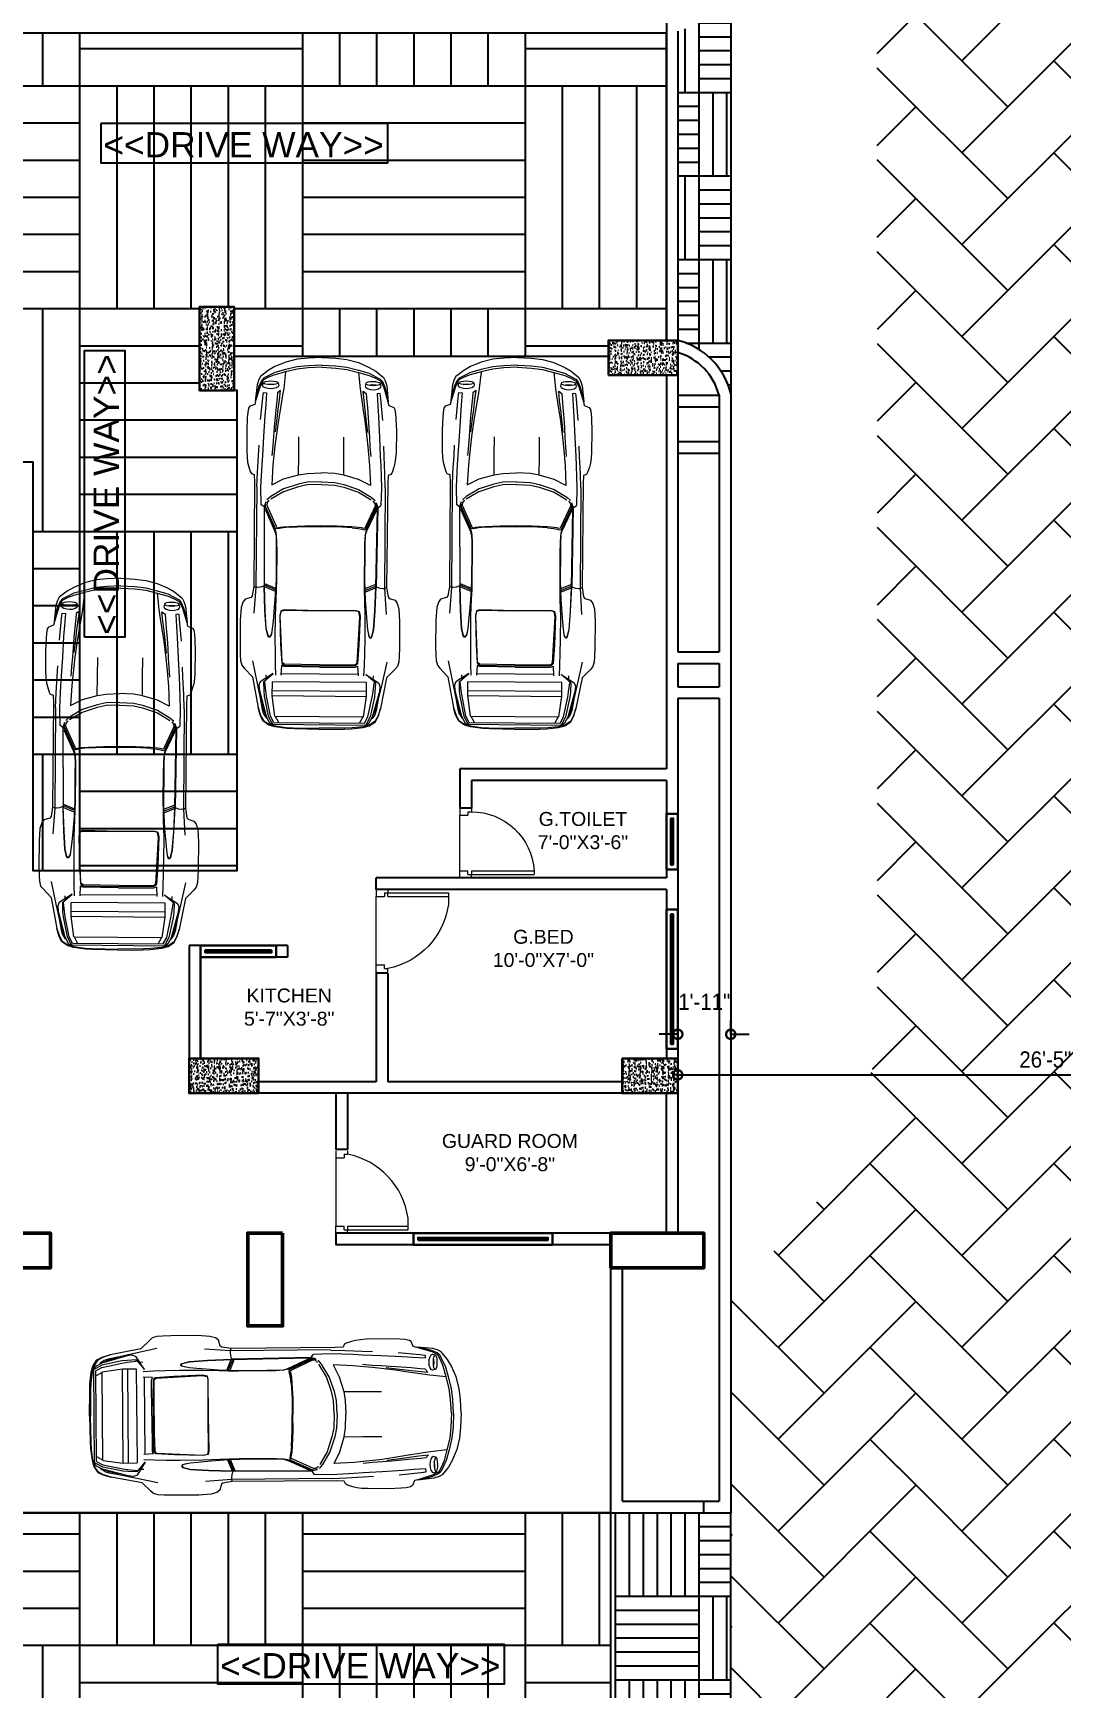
# Model space of a CAD drawing. Header units: inches. Extents: x -3571 to 5466, y -4496 to 5188.
# Drawn here: x 4496 to 4939, y 1436 to 2149 of the extents above; entities that cross this region are included whole.
import ezdxf

# ---------------------------------------------------------------- set-up
doc = ezdxf.new("R2010")
doc.units = ezdxf.units.IN
doc.header["$MEASUREMENT"] = 0
for name, color, linetype, lineweight in [('CLOUMN', 10, 'Continuous', 30), ('COLUMN', 1, 'Continuous', 50), ('DOOR', 13, 'Continuous', 20), ('high income', 202, 'Continuous', 5), ('wall', 250, 'Continuous', 30), ('WALL (I)', 7, 'Continuous', 30), ('WIN', 132, 'Continuous', 9)]:
    doc.layers.add(name, color=color, linetype=linetype, lineweight=lineweight)
doc.layers.add('HATCH LIGHT', color=7, linetype='Continuous', lineweight=25, true_color=0x939c9f)
doc.styles.add('a', font='times.ttf', dxfattribs={"height": 1})
doc.styles.add('arial narrow', font='ARIALN.TTF')
doc.styles.add('DIM', font='arial.ttf', dxfattribs={"width": 0.9, "height": 7})
doc.dimstyles.new('STANDARD$0', dxfattribs={"dimscale": 0, "dimtxt": 10, "dimasz": 8, "dimexe": 6, "dimexo": 8, "dimgap": 3, "dimtad": 1, "dimdec": 0, "dimzin": 3, "dimdsep": 46, "dimlunit": 4, "dimtxsty": 'DIM', "dimblk": 'DOTSMALL', "dimcen": 0, "dimclrd": 6, "dimclre": 6, "dimclrt": 256, "dimadec": 0, "dimazin": 0, "dimtfac": 1, "dimtdec": 0, "dimtofl": 0, "dimtmove": 2, "dimatfit": 0, "dimldrblk": 'DOTSMALL', "dimfxl": 1, "dimtolj": 1, "dimtzin": 0, "dimarcsym": 0})
pattern_1 = [(50, (-43240.7433, -66502.532), (3.44284888, -0.30121025), [0.36, -3.96]), (355, (-43240.7433, -66502.532), (-0.6660064, 3.61052224), [0.288, -3.168]), (100.4514445, (-43240.4564, -66502.557), (2.77684246, 3.30931196), [0.30595292, -3.36548214]), (46.1842, (-43240.7433, -66501.572), (5.12275839, -0.79449255), [0.54, -5.94]), (96.6356355, (-43240.3164, -66501.638), (4.48637734, 4.67576928), [0.45892964, -5.04822605]), (351.184164, (-43240.7433, -66501.572), (4.48637734, 4.67576928), [0.432, -4.752]), (21, (-43240.2633, -66501.812), (2.86515385, -1.932570675), [0.36, -3.96]), (326, (-43240.2633, -66501.812), (1.1679136, 3.48072022), [0.288, -3.168]), (71.4514447, (-43240.0245, -66501.973), (4.03306741, 1.54814953), [0.30595291, -3.36548214]), (37.5, (-43240.7433, -66502.5319), (0.058367306, 1.597890498), [0, -3.1296, 0, -3.216, 0, -3.18]), (7.5, (-43240.7433, -66502.5319), (1.26273378, 1.893176217), [0, -1.8336, 0, -3.0576, 0, -1.212]), (327.5, (-43241.8137, -66502.5319), (2.562347694, -0.108263384), [0, -1.2, 0, -3.744, 0, -4.968]), (317.5, (-43242.2937, -66502.5319), (2.79929361, 0.480503915), [0, -1.56, 0, -2.4864, 0, -3.528])]

# ---------------------------------------------------------------- blocks, each defined once
blk = doc.blocks.new('car-01')
at = {"layer": 'high income', "linetype": 'ByBlock'}
for p, q in [((-20.24, 148.32), (-22.7, 146.69)), ((-22.48, 146.53), (-20.24, 147.98)), ((-21.42, 144.8), (-20.08, 147.24)), ((-20.53, 144.69), (-19.19, 147.24)), ((-17.72, 149.01), (-20.24, 148.32)), ((-20.24, 147.98), (-17.72, 148.67)), ((-20.08, 147.24), (-19.08, 148.13)), ((-18.3, 147.24), (-19.64, 144.69)), ((-19.19, 147.24), (-18.64, 148.13)), ((-19.08, 148.13), (19.08, 148.13)), ((18.3, 147.24), (-18.3, 147.24)), ((-13, 149.59), (-17.72, 149.01)), ((-17.72, 148.67), (-13.34, 149.22)), ((-16.24, 147.24), (-17.58, 144.8)), ((-13.34, 149.22), (-10.43, 149.34)), ((-10.1, 149.71), (-13, 149.59)), ((-10.43, 149.34), (0, 149.47)), ((-0.02, 149.91), (-10.1, 149.71)), ((10.43, 149.34), (0, 149.47)), ((0.02, 149.91), (10.1, 149.71)), ((10.1, 149.71), (13, 149.59)), ((13.34, 149.22), (10.43, 149.34)), ((13, 149.59), (17.72, 149.01)), ((17.72, 148.67), (13.34, 149.22)), ((16.24, 147.24), (17.58, 144.8)), ((17.72, 149.01), (20.24, 148.32)), ((20.24, 147.98), (17.72, 148.67)), ((18.3, 147.24), (19.64, 144.69)), ((19.19, 147.24), (18.64, 148.13)), ((20.08, 147.24), (19.08, 148.13)), ((20.53, 144.69), (19.19, 147.24)), ((21.42, 144.8), (20.08, 147.24)), ((20.24, 148.32), (22.7, 146.69)), ((22.48, 146.53), (20.24, 147.98)), ((-27.04, 128.94), (-24.68, 141.34)), ((-24.68, 141.34), (-23.6, 144.44)), ((-23.85, 144.26), (-24.68, 141.34)), ((-24.19, 134.45), (-21.42, 144.8)), ((-22.7, 146.69), (-23.85, 144.26)), ((-23.79, 137.53), (-22.97, 142.12)), ((-23.6, 144.44), (-22.48, 146.53)), ((-23.26, 138.45), (-22.51, 142.12)), ((-22.97, 142.12), (-22.42, 143.8)), ((-22.51, 142.12), (-21.82, 143.8)), ((-22.42, 143.8), (-21.36, 145.35)), ((-22.19, 136.67), (-20.53, 144.69)), ((-21.82, 143.8), (-21.59, 144.15)), ((-21.36, 145.35), (-21, 145.56)), ((-19.64, 144.69), (-21.3, 136.67)), ((-17.84, 144.69), (-18.96, 136.45)), ((17.84, 144.69), (-17.84, 144.69)), ((17.84, 144.69), (18.96, 136.45)), ((19.64, 144.69), (21.3, 136.67)), ((22.19, 136.67), (20.53, 144.69)), ((21.36, 145.35), (21, 145.56)), ((22.42, 143.8), (21.36, 145.35)), ((24.19, 134.45), (21.42, 144.8)), ((21.82, 143.8), (21.59, 144.15)), ((22.51, 142.12), (21.82, 143.8)), ((22.97, 142.12), (22.42, 143.8)), ((23.6, 144.44), (22.48, 146.53)), ((23.26, 138.45), (22.51, 142.12)), ((22.7, 146.69), (23.85, 144.26)), ((23.79, 137.53), (22.97, 142.12)), ((24.68, 141.34), (23.6, 144.44)), ((23.85, 144.26), (24.68, 141.34)), ((27.04, 128.94), (24.68, 141.34)), ((-25.11, 131.63), (-23.79, 137.53)), ((-24.42, 132.33), (-24.19, 134.45)), ((-23.65, 138.13), (-23.26, 138.45)), ((-22.53, 130.89), (-22.42, 134.56)), ((-22.42, 134.56), (-22.19, 136.67)), ((-21.64, 134.56), (-22.08, 130.89)), ((-21.3, 136.67), (-21.64, 134.56)), ((18.96, 134.33), (-19.07, 134.33)), ((-18.96, 136.45), (-18.96, 130.89)), ((18.96, 136.45), (-18.96, 136.45)), ((18.96, 136.45), (18.96, 130.89)), ((21.3, 136.67), (21.64, 134.56)), ((21.64, 134.56), (22.08, 130.89)), ((22.42, 134.56), (22.19, 136.67)), ((22.53, 130.89), (22.42, 134.56)), ((23.65, 138.13), (23.26, 138.45)), ((25.11, 131.63), (23.79, 137.53)), ((24.42, 132.33), (24.19, 134.45)), ((-30.39, 125.45), (-27.04, 128.94)), ((-27.06, 122.54), (-25.11, 131.63)), ((-23.86, 130.89), (-24.42, 132.33)), ((-18.64, 127.56), (-23.86, 130.89)), ((-22.08, 130.89), (-22.53, 130.89)), ((-22.53, 130.89), (-18.65, 127.56)), ((-21.62, 128.15), (-21.56, 129.46)), ((-18.96, 130.89), (18.96, 130.89)), ((-17.96, 123.99), (-17.78, 128.15)), ((-15.35, 124.33), (-15.54, 128.14)), ((15.54, 127.56), (-15.44, 127.56)), ((15.35, 124.33), (15.54, 128.14)), ((17.96, 123.99), (17.78, 128.15)), ((18.64, 127.56), (23.86, 130.89)), ((22.53, 130.89), (18.65, 127.56)), ((21.62, 128.15), (21.56, 129.46)), ((22.08, 130.89), (22.53, 130.89)), ((23.86, 130.89), (24.42, 132.33)), ((27.06, 122.54), (25.11, 131.63)), ((30.39, 125.45), (27.04, 128.94)), ((-32.13, 116.88), (-32.02, 120.21)), ((-32.02, 120.21), (-31.89, 122.44)), ((-31.89, 122.44), (-31.35, 124.33)), ((-31.35, 124.33), (-30.39, 125.45)), ((-18.02, 119.1), (-17.96, 123.99)), ((-15.11, 122.9), (-16.04, 104.35)), ((-15.77, 115.69), (-15.3, 123.28)), ((-14.31, 124.71), (-15.35, 124.33)), ((-15.3, 123.28), (-14.92, 123.76)), ((-14.8, 123.38), (-15.11, 122.9)), ((-14.92, 123.76), (-14.31, 124.11)), ((-14.2, 123.73), (-14.8, 123.38)), ((0, 124.79), (-14.31, 124.71)), ((-14.31, 124.11), (-7.45, 124.24)), ((-7.35, 123.81), (-14.2, 123.73)), ((-7.45, 124.24), (0, 124.24)), ((0, 123.81), (-7.35, 123.81)), ((0, 124.79), (14.31, 124.71)), ((7.45, 124.24), (0, 124.24)), ((0, 123.81), (7.35, 123.81)), ((7.35, 123.81), (14.2, 123.73)), ((14.31, 124.11), (7.45, 124.24)), ((14.2, 123.73), (14.8, 123.38)), ((14.31, 124.71), (15.35, 124.33)), ((14.92, 123.76), (14.31, 124.11)), ((14.8, 123.38), (15.11, 122.9)), ((15.3, 123.28), (14.92, 123.76)), ((15.11, 122.9), (16.04, 104.35)), ((15.77, 115.69), (15.3, 123.28)), ((18.02, 119.1), (17.96, 123.99)), ((31.35, 124.33), (30.39, 125.45)), ((31.89, 122.44), (31.35, 124.33)), ((32.02, 120.21), (31.89, 122.44)), ((32.13, 116.88), (32.02, 120.21)), ((-32.13, 106.09), (-32.13, 116.88)), ((-18.1, 104.2), (-18.09, 113.43)), ((-18.09, 113.43), (-18.02, 119.1)), ((-16.15, 104.18), (-15.77, 115.69)), ((16.15, 104.18), (15.77, 115.69)), ((18.09, 113.43), (18.02, 119.1)), ((18.1, 104.2), (18.09, 113.43)), ((32.13, 106.09), (32.13, 116.88)), ((-21.73, 109.42), (-22.22, 102.09)), ((-21.61, 109.44), (-22.11, 102.09)), ((-21.01, 112.37), (-21.73, 109.42)), ((-20.9, 112.22), (-21.61, 109.44)), ((-20.67, 112.83), (-21.01, 112.37)), ((-20.56, 112.62), (-20.9, 112.22)), ((-20.21, 112.88), (-20.67, 112.83)), ((-20.19, 112.63), (-20.56, 112.62)), ((-19.9, 112.57), (-20.21, 112.88)), ((-19.9, 112.4), (-20.19, 112.63)), ((-19.56, 111.61), (-19.9, 112.57)), ((-19.56, 111.45), (-19.9, 112.4)), ((-19.24, 109.45), (-19.56, 111.61)), ((-19.24, 109.45), (-19.56, 111.45)), ((-18.93, 106.4), (-19.24, 109.45)), ((18.93, 106.4), (19.24, 109.45)), ((19.24, 109.45), (19.56, 111.61)), ((19.24, 109.45), (19.56, 111.45)), ((19.56, 111.61), (19.9, 112.57)), ((19.56, 111.45), (19.9, 112.4)), ((19.9, 112.57), (20.21, 112.88)), ((19.9, 112.4), (20.19, 112.63)), ((20.19, 112.63), (20.56, 112.62)), ((20.21, 112.88), (20.67, 112.83)), ((20.56, 112.62), (20.9, 112.22)), ((20.67, 112.83), (21.01, 112.37)), ((20.9, 112.22), (21.61, 109.44)), ((21.01, 112.37), (21.73, 109.42)), ((21.61, 109.44), (22.11, 102.09)), ((21.73, 109.42), (22.22, 102.09)), ((-31.81, 101.09), (-32.13, 106.09)), ((-31.13, 98.87), (-31.81, 101.09)), ((-25.94, 92.86), (-26.63, 103.31)), ((-22.22, 102.09), (-22.57, 92.41)), ((-22.11, 102.09), (-22.47, 92.41)), ((-18.45, 100.97), (-18.93, 106.4)), ((-18.21, 97.53), (-18.45, 100.97)), ((-17.88, 97.53), (-18.1, 104.2)), ((-15.74, 102.2), (-16.15, 104.18)), ((-16.04, 104.35), (-15.63, 102.35)), ((-14.46, 101.88), (-15.74, 102.2)), ((-15.63, 102.35), (-14.35, 102.02)), ((0.02, 102.06), (-14.46, 101.88)), ((-14.35, 102.02), (-0.02, 102.06)), ((-0.02, 102.06), (14.46, 101.88)), ((14.35, 102.02), (0.02, 102.06)), ((15.63, 102.35), (14.35, 102.02)), ((14.46, 101.88), (15.74, 102.2)), ((16.04, 104.35), (15.63, 102.35)), ((15.74, 102.2), (16.15, 104.18)), ((17.88, 97.53), (18.1, 104.2)), ((18.21, 97.53), (18.45, 100.97)), ((18.45, 100.97), (18.93, 106.4)), ((22.11, 102.09), (22.47, 92.41)), ((22.22, 102.09), (22.57, 92.41)), ((25.94, 92.86), (26.63, 103.31)), ((31.13, 98.87), (31.81, 101.09)), ((31.81, 101.09), (32.13, 106.09)), ((-30.24, 97.62), (-31.13, 98.87)), ((-27.86, 96.96), (-30.24, 97.62)), ((-27.38, 96.3), (-27.86, 96.96)), ((-26.78, 92.52), (-27.38, 96.3)), ((-18.02, 94.41), (-22.47, 92.61)), ((-17.99, 93.8), (-22.47, 91.95)), ((-17.99, 93.8), (-18.21, 97.53)), ((-17.86, 89.57), (-17.99, 93.8)), ((-17.76, 93.84), (-17.88, 97.53)), ((-17.69, 89.6), (-17.76, 93.84)), ((17.69, 89.6), (17.76, 93.84)), ((17.76, 93.84), (17.88, 97.53)), ((17.86, 89.57), (17.99, 93.8)), ((17.99, 93.8), (18.21, 97.53)), ((17.99, 93.8), (22.47, 91.95)), ((18.02, 94.41), (22.47, 92.61)), ((26.78, 92.52), (27.38, 96.3)), ((27.38, 96.3), (27.86, 96.96)), ((27.86, 96.96), (30.24, 97.62)), ((30.24, 97.62), (31.13, 98.87)), ((-26.84, 50.6), (-26.78, 92.52)), ((-25.94, 92.86), (-26.78, 92.52)), ((-25.28, 92.86), (-25.94, 92.86)), ((-25.91, 52.38), (-25.94, 92.86)), ((-24.03, 92.75), (-25.28, 92.86)), ((-22.9, 92.41), (-24.03, 92.75)), ((-22.57, 92.41), (-22.9, 92.41)), ((-22.9, 60.39), (-22.56, 92.41)), ((-22.45, 92.41), (-22.79, 60.88)), ((-22.56, 92.41), (-22.45, 92.41)), ((-22.47, 91.31), (-17.98, 93.12)), ((-17.89, 78.4), (-17.86, 89.57)), ((-17.68, 78.4), (-17.69, 89.6)), ((17.68, 78.4), (17.69, 89.6)), ((17.89, 78.4), (17.86, 89.57)), ((22.47, 91.31), (17.98, 93.12)), ((22.56, 92.41), (22.45, 92.41)), ((22.45, 92.41), (22.79, 60.88)), ((22.9, 60.39), (22.56, 92.41)), ((22.57, 92.41), (22.9, 92.41)), ((22.9, 92.41), (24.03, 92.75)), ((24.03, 92.75), (25.28, 92.86)), ((25.28, 92.86), (25.94, 92.86)), ((25.91, 52.38), (25.94, 92.86)), ((25.94, 92.86), (26.78, 92.52)), ((26.84, 50.6), (26.78, 92.52)), ((-17.98, 71.7), (-17.89, 74.57)), ((-17.89, 74.57), (-17.89, 78.4)), ((-17.88, 71.66), (-17.74, 74.57)), ((-17.74, 74.57), (-17.68, 78.4)), ((17.74, 74.57), (17.68, 78.4)), ((17.88, 71.66), (17.74, 74.57)), ((17.89, 74.57), (17.89, 78.4)), ((17.98, 71.7), (17.89, 74.57)), ((-22.4, 60.65), (-18.59, 68.93)), ((-18.59, 69.7), (-22.39, 61.42)), ((-18.47, 68.55), (-22.3, 60.17)), ((-21.82, 59.76), (-18.02, 68.09)), ((-18.18, 70.87), (-18.59, 69.7)), ((-18.59, 68.93), (-18.39, 69.49)), ((-18.22, 69.04), (-18.47, 68.55)), ((-18.39, 69.49), (-18.18, 70.1)), ((-17.56, 69.26), (-18.22, 69.04)), ((-17.96, 71.7), (-18.18, 70.87)), ((-18.18, 70.1), (-17.88, 71.66)), ((-18.02, 68.09), (-17.72, 68.6)), ((-17.72, 68.6), (-17.32, 68.79)), ((-16.53, 69.06), (-17.56, 69.26)), ((-17.32, 68.79), (-16.4, 68.53)), ((-15.14, 68.78), (-16.53, 69.06)), ((-16.4, 68.53), (-15.14, 68.33)), ((-12.66, 68.49), (-15.14, 68.78)), ((-15.14, 68.33), (-12.58, 68.15)), ((-12.66, 68.49), (-6.44, 68.16)), ((-12.58, 68.15), (-6.44, 67.89)), ((-6.44, 68.16), (0, 68.2)), ((-6.44, 67.89), (0, 67.86)), ((6.44, 68.16), (0, 68.2)), ((6.44, 67.89), (0, 67.86)), ((12.66, 68.49), (6.44, 68.16)), ((12.58, 68.15), (6.44, 67.89)), ((15.14, 68.33), (12.58, 68.15)), ((12.66, 68.49), (15.14, 68.78)), ((15.14, 68.78), (16.53, 69.06)), ((16.4, 68.53), (15.14, 68.33)), ((17.32, 68.79), (16.4, 68.53)), ((16.53, 69.06), (17.56, 69.26)), ((17.72, 68.6), (17.32, 68.79)), ((17.56, 69.26), (18.22, 69.04)), ((18.02, 68.09), (17.72, 68.6)), ((18.18, 70.1), (17.88, 71.66)), ((17.96, 71.7), (18.18, 70.87)), ((21.82, 59.76), (18.02, 68.09)), ((18.18, 70.87), (18.59, 69.7)), ((18.39, 69.49), (18.18, 70.1)), ((18.22, 69.04), (18.47, 68.55)), ((18.59, 68.93), (18.39, 69.49)), ((18.47, 68.55), (22.3, 60.17)), ((18.59, 69.7), (22.39, 61.42)), ((22.4, 60.65), (18.59, 68.93)), ((-22.91, 60.39), (-24.2, 59.5)), ((-22.99, 60.39), (-22.99, 60.39)), ((-22.25, 58.33), (-22.91, 60.39)), ((-22.68, 59.77), (-22.4, 60.65)), ((-22.3, 60.17), (-22.33, 59.21)), ((22.25, 58.33), (22.91, 60.39)), ((22.3, 60.17), (22.33, 59.21)), ((22.68, 59.77), (22.4, 60.65)), ((22.91, 60.39), (24.2, 59.5)), ((22.99, 60.39), (22.99, 60.39)), ((-24.36, 52.49), (-24.2, 59.5)), ((-22.33, 59.21), (-22.25, 58.33)), ((-21.74, 58.62), (-21.82, 59.76)), ((-20.24, 56.16), (-21.79, 57.5)), ((-20.96, 57.72), (-21.74, 58.62)), ((-15.14, 54.2), (-20.24, 57.24)), ((-15.14, 53.08), (-20.24, 56.16)), ((-15.14, 54.2), (-15.14, 54.2)), ((-9.13, 52.2), (-15.14, 54.2)), ((9.13, 52.2), (15.14, 54.2)), ((15.14, 54.2), (20.24, 57.24)), ((15.14, 53.08), (20.24, 56.16)), ((15.14, 54.2), (15.14, 54.2)), ((20.24, 56.16), (21.79, 57.5)), ((20.96, 57.72), (21.74, 58.62)), ((21.74, 58.62), (21.82, 59.76)), ((22.33, 59.21), (22.25, 58.33)), ((24.36, 52.49), (24.2, 59.5)), ((-28.58, 46.16), (-28.1, 46.94)), ((-28.1, 46.94), (-26.95, 47.37)), ((-26.95, 47.37), (-26.84, 50.6)), ((-25.89, 52.38), (-25.69, 46.61)), ((-23.97, 43.38), (-24.36, 52.49)), ((-19.47, 43.38), (-19.9, 51.42)), ((-19.9, 51.42), (-15.12, 49.08)), ((-9.13, 51.08), (-15.14, 53.08)), ((-15.12, 49.08), (-9.13, 47.3)), ((-5.56, 51.42), (-9.13, 52.2)), ((-5.56, 50.31), (-9.13, 51.08)), ((-9.13, 47.3), (-9.08, 39.71)), ((-9.13, 47.3), (-5.56, 46.73)), ((0, 51.2), (-5.56, 51.42)), ((0, 50.08), (-5.56, 50.31)), ((-5.56, 46.73), (0, 46.51)), ((0, 51.2), (5.56, 51.42)), ((0, 50.08), (5.56, 50.31)), ((5.56, 46.73), (0, 46.51)), ((5.56, 51.42), (9.13, 52.2)), ((5.56, 50.31), (9.13, 51.08)), ((9.13, 47.3), (5.56, 46.73)), ((9.13, 47.3), (9.08, 39.71)), ((9.13, 51.08), (15.14, 53.08)), ((15.12, 49.08), (9.13, 47.3)), ((19.9, 51.42), (15.12, 49.08)), ((19.47, 43.38), (19.9, 51.42)), ((23.97, 43.38), (24.36, 52.49)), ((25.89, 52.38), (25.69, 46.61)), ((26.95, 47.37), (26.84, 50.6)), ((28.1, 46.94), (26.95, 47.37)), ((28.58, 46.16), (28.1, 46.94)), ((-30.1, 38.03), (-29.96, 40.37)), ((-29.96, 40.37), (-29.72, 42.38)), ((-29.72, 42.38), (-29.27, 43.96)), ((-29.27, 43.96), (-28.58, 46.16)), ((-25.69, 46.61), (-25.32, 39.74)), ((-23.77, 39.74), (-23.97, 43.38)), ((-18.76, 35.8), (-19.47, 43.38)), ((18.76, 35.8), (19.47, 43.38)), ((23.77, 39.74), (23.97, 43.38)), ((25.69, 46.61), (25.32, 39.74)), ((29.27, 43.96), (28.58, 46.16)), ((29.72, 42.38), (29.27, 43.96)), ((29.96, 40.37), (29.72, 42.38)), ((30.1, 38.03), (29.96, 40.37)), ((-30.18, 29.47), (-30.1, 38.03)), ((-25.32, 39.74), (-25.14, 35.59)), ((-23.36, 32.04), (-23.77, 39.74)), ((-19.58, 35.8), (-19.9, 39.71)), ((-19.32, 32.04), (-19.58, 35.8)), ((-18.33, 32.04), (-18.76, 35.8)), ((-9.08, 39.71), (-9.08, 32.04)), ((9.08, 39.71), (9.08, 32.04)), ((18.33, 32.04), (18.76, 35.8)), ((19.32, 32.04), (19.58, 35.8)), ((19.58, 35.8), (19.9, 39.71)), ((23.36, 32.04), (23.77, 39.74)), ((25.32, 39.74), (25.14, 35.59)), ((30.18, 29.47), (30.1, 38.03)), ((-29.98, 24.46), (-30.18, 29.47)), ((-22.91, 23.69), (-23.36, 32.04)), ((-19.08, 28.24), (-19.32, 32.04)), ((-18.79, 24.11), (-19.08, 28.24)), ((-18.62, 30.13), (-17.99, 24.71)), ((-17.44, 25.39), (-18.33, 32.04)), ((17.44, 25.39), (18.33, 32.04)), ((18.62, 30.13), (17.99, 24.71)), ((18.79, 24.11), (19.08, 28.24)), ((19.08, 28.24), (19.32, 32.04)), ((22.91, 23.69), (23.36, 32.04)), ((29.98, 24.46), (30.18, 29.47)), ((-29.83, 22.47), (-29.98, 24.46)), ((-29.54, 20.68), (-29.83, 22.47)), ((-29.01, 19.91), (-29.54, 20.68)), ((-24.62, 25.22), (-23.8, 16.46)), ((-22.57, 19.27), (-22.91, 23.69)), ((-18.41, 19.98), (-18.79, 24.11)), ((-17.99, 24.71), (-17.55, 21.02)), ((-17.55, 21.02), (-17.07, 17.21)), ((-16.9, 22.16), (-17.44, 25.39)), ((-15.84, 15.3), (-16.9, 22.16)), ((15.84, 15.3), (16.9, 22.16)), ((16.9, 22.16), (17.44, 25.39)), ((17.55, 21.02), (17.07, 17.21)), ((17.99, 24.71), (17.55, 21.02)), ((18.41, 19.98), (18.79, 24.11)), ((22.57, 19.27), (22.91, 23.69)), ((24.62, 25.22), (23.8, 16.46)), ((29.01, 19.91), (29.54, 20.68)), ((29.54, 20.68), (29.83, 22.47)), ((29.83, 22.47), (29.98, 24.46)), ((-27, 19.1), (-29.01, 19.91)), ((-26.69, 17.69), (-27, 19.1)), ((-26.14, 11.23), (-26.8, 17.69)), ((-24.8, 11.51), (-26.69, 17.69)), ((-25.36, 11.74), (-26.59, 16.16)), ((-23.8, 16.46), (-23.57, 14.29)), ((-23.57, 14.29), (-22.25, 14.43)), ((-22.25, 14.43), (-22.57, 19.27)), ((-18.06, 16.38), (-18.41, 19.98)), ((-17.89, 14.4), (-18.06, 16.38)), ((-16.66, 13.4), (-17.89, 14.4)), ((-17.07, 17.21), (-16.66, 13.4)), ((-15.4, 12.55), (-15.84, 15.3)), ((15.4, 12.55), (15.84, 15.3)), ((17.07, 17.21), (16.66, 13.4)), ((16.66, 13.4), (17.89, 14.4)), ((17.89, 14.4), (18.06, 16.38)), ((18.06, 16.38), (18.41, 19.98)), ((22.25, 14.43), (22.57, 19.27)), ((23.57, 14.29), (22.25, 14.43)), ((23.8, 16.46), (23.57, 14.29)), ((24.8, 11.51), (26.69, 17.69)), ((25.36, 11.74), (26.59, 16.16)), ((26.14, 11.23), (26.8, 17.69)), ((26.69, 17.69), (27, 19.1)), ((27, 19.1), (29.01, 19.91)), ((-25.46, 9.13), (-26.14, 11.23)), ((-24.8, 7.9), (-25.46, 9.13)), ((-24.38, 9.53), (-25.36, 11.74)), ((-23.57, 9.24), (-24.8, 11.51)), ((-21.68, 5.35), (-24.8, 7.9)), ((-23.52, 8.48), (-24.38, 9.53)), ((-23.63, 11.95), (-23.89, 11.4)), ((-23.89, 11.4), (-23.57, 10.34)), ((-22.87, 12.39), (-23.63, 11.95)), ((-23.34, 10.63), (-23.57, 10.34)), ((-23.57, 10.34), (-23.34, 10.06)), ((-21.27, 8.01), (-23.57, 9.24)), ((-18.97, 6.21), (-23.52, 8.48)), ((-22.7, 10.86), (-23.34, 10.63)), ((-23.34, 10.06), (-22.7, 9.83)), ((-21.73, 12.71), (-22.87, 12.39)), ((-21.84, 11), (-22.7, 10.86)), ((-22.7, 9.83), (-21.71, 9.67)), ((-20.58, 11.08), (-21.84, 11)), ((-21.84, 11), (-20.58, 10.83)), ((-20.62, 12.8), (-21.73, 12.71)), ((-21.71, 9.67), (-20.58, 9.62)), ((-19.04, 7.11), (-21.27, 8.01)), ((-19.52, 12.71), (-20.62, 12.8)), ((-19.41, 11.02), (-20.58, 11.08)), ((-20.58, 10.83), (-19.41, 11.02)), ((-20.58, 9.62), (-19.42, 9.67)), ((-18.39, 12.39), (-19.52, 12.71)), ((-18.52, 10.86), (-19.42, 11.02)), ((-19.42, 9.67), (-18.45, 9.83)), ((-14.69, 5.9), (-19.04, 7.11)), ((-17.86, 10.63), (-18.52, 10.86)), ((-18.45, 9.83), (-17.82, 10.06)), ((-17.69, 11.95), (-18.39, 12.39)), ((-17.64, 10.34), (-17.86, 10.63)), ((-17.82, 10.06), (-17.64, 10.34)), ((-17.39, 11.4), (-17.69, 11.95)), ((-17.64, 10.34), (-17.39, 11.4)), ((-14.69, 5.9), (-15.4, 12.55)), ((14.69, 5.9), (15.4, 12.55)), ((14.69, 5.9), (19.04, 7.11)), ((17.39, 11.4), (17.69, 11.95)), ((17.64, 10.34), (17.39, 11.4)), ((17.64, 10.34), (17.86, 10.63)), ((17.82, 10.06), (17.64, 10.34)), ((17.69, 11.95), (18.39, 12.39)), ((18.45, 9.83), (17.82, 10.06)), ((17.86, 10.63), (18.52, 10.86)), ((18.39, 12.39), (19.52, 12.71)), ((19.42, 9.67), (18.45, 9.83)), ((18.52, 10.86), (19.42, 11.02)), ((18.97, 6.21), (23.52, 8.48)), ((19.04, 7.11), (21.27, 8.01)), ((19.41, 11.02), (20.58, 11.08)), ((20.58, 10.83), (19.41, 11.02)), ((20.58, 9.62), (19.42, 9.67)), ((19.52, 12.71), (20.62, 12.8)), ((20.58, 11.08), (21.84, 11)), ((21.84, 11), (20.58, 10.83)), ((21.71, 9.67), (20.58, 9.62)), ((20.62, 12.8), (21.73, 12.71)), ((21.27, 8.01), (23.57, 9.24)), ((21.68, 5.35), (24.8, 7.9)), ((22.7, 9.83), (21.71, 9.67)), ((21.73, 12.71), (22.87, 12.39)), ((21.84, 11), (22.7, 10.86)), ((22.7, 10.86), (23.34, 10.63)), ((23.34, 10.06), (22.7, 9.83)), ((22.87, 12.39), (23.63, 11.95)), ((23.34, 10.63), (23.57, 10.34)), ((23.57, 10.34), (23.34, 10.06)), ((23.52, 8.48), (24.38, 9.53)), ((23.57, 9.24), (24.8, 11.51)), ((23.89, 11.4), (23.57, 10.34)), ((23.63, 11.95), (23.89, 11.4)), ((24.38, 9.53), (25.36, 11.74)), ((24.8, 7.9), (25.46, 9.13)), ((25.46, 9.13), (26.14, 11.23)), ((-19.02, 3.84), (-21.68, 5.35)), ((-14.67, 1.95), (-19.02, 3.84)), ((-14.69, 5.01), (-18.97, 6.21)), ((-10.02, 4.73), (-14.69, 5.9)), ((-10.02, 3.84), (-14.69, 5.01)), ((-10.02, 0.78), (-14.67, 1.95)), ((-5.58, 4.23), (-10.02, 4.73)), ((-5.58, 3.33), (-10.02, 3.84)), ((-5.56, 0.28), (-10.02, 0.78)), ((0, 3.95), (-5.58, 4.23)), ((0, 3.06), (-5.58, 3.33)), ((0, 0), (-5.56, 0.28)), ((0, 3.95), (5.58, 4.23)), ((0, 3.06), (5.58, 3.33)), ((0, 0), (5.56, 0.28)), ((5.56, 0.28), (10.02, 0.78)), ((5.58, 4.23), (10.02, 4.73)), ((5.58, 3.33), (10.02, 3.84)), ((10.02, 4.73), (14.69, 5.9)), ((10.02, 3.84), (14.69, 5.01)), ((10.02, 0.78), (14.67, 1.95)), ((14.67, 1.95), (19.02, 3.84)), ((14.69, 5.01), (18.97, 6.21)), ((19.02, 3.84), (21.68, 5.35))]:
    blk.add_line(p, q, dxfattribs=at)
blk = doc.blocks.new('D2')
at = {"layer": 'DOOR', "linetype": 'ByBlock'}
for p, q in [((-5, 0), (-5, -1.5)), ((0, 0), (0, -3)), ((-3.5, -1.5), (-3.5, -3)), ((-31.96, -27), (-31.96, -28.5)), ((-5, -27), (-31.96, -27)), ((-5, -28.5), (-31.96, -28.5)), ((-5, -27), (-5, -28.5)), ((-5, -30), (-5, -28.5)), ((-3.5, -28.5), (-3.5, -27)), ((0, -30), (0, -27))]:
    blk.add_line(p, q, dxfattribs=at)
for points in [[(-3.5, -1.5), (-5, -1.5)], [(0, -3), (-3.5, -3)], [(-3.5, -28.5), (-5, -28.5)], [(0, -27), (-3.5, -27)]]:
    blk.add_lwpolyline(points, dxfattribs=at)
blk.add_arc((-5, -28.5), 27, 90, 176.81526, dxfattribs=at)
blk = doc.blocks.new('DOOOO')
at = {"layer": 'DOOR'}
blk.add_line((103921.78, 4820.01), (103945.78, 4820.01), dxfattribs=at)
at = {"layer": 'DOOR', "rotation": 270}
blk.add_blockref('D2', (103948.78, 4820.01), dxfattribs=at)
blk = doc.blocks.new('d 36')
at = {"layer": 'DOOR'}
for p, q in [((114513.84, 20341.86), (114508.84, 20341.86)), ((114512.34, 20315.79), (114512.34, 20341.86)), ((114513.84, 20315.79), (114513.84, 20341.86)), ((114479.84, 20315.79), (114481.34, 20315.79)), ((114512.34, 20315.79), (114513.84, 20315.79)), ((114515.34, 20315.79), (114513.84, 20315.79)), ((114479.84, 20310.79), (114482.84, 20310.79)), ((114481.34, 20314.29), (114482.84, 20314.29)), ((114482.84, 20310.79), (114512.34, 20310.79)), ((114513.84, 20314.29), (114512.34, 20314.29)), ((114515.34, 20310.79), (114512.34, 20310.79))]:
    blk.add_line(p, q, dxfattribs=at)
for points in [[(114481.34, 20314.29), (114481.34, 20315.79)], [(114513.84, 20314.29), (114513.84, 20315.79)], [(114482.84, 20310.79), (114482.84, 20314.29)], [(114512.34, 20310.79), (114512.34, 20314.29)]]:
    blk.add_lwpolyline(points, dxfattribs=at)
blk.add_arc((114513.35, 20309.56), 32.61, 97.94778, 168.98864, dxfattribs=at)
blk = doc.blocks.new('_DOTSMALL')
at = {"color": 0, "linetype": 'ByBlock', "const_width": 0.5}
blk.add_lwpolyline([(-0.0625, 0, 1), (0.0625, 0, 1)], format="xyb", close=True, dxfattribs=at)
blk = doc.blocks.new('*D256')
at = {"color": 6, "lineweight": -2}
for p, q in [((4773.62, 1707.83), (4773.62, 1706.28)), ((5090.55, 1708.28), (5090.55, 1706.28)), ((4773.62, 1700.28), (5090.55, 1700.28))]:
    blk.add_line(p, q, dxfattribs=at)
at = {"layer": 'Defpoints', "color": 0}
for p in [(4773.62, 1699.83), (5090.55, 1700.28), (5090.55, 1700.28)]:
    blk.add_point(p, dxfattribs=at)
at = {"color": 6, "lineweight": -2, "xscale": 8, "yscale": 8, "zscale": 8, "rotation": 180}
blk.add_blockref('_DOTSMALL', (4773.62, 1700.28), dxfattribs=at)
at = {"color": 6, "lineweight": -2, "xscale": 8, "yscale": 8, "zscale": 8}
blk.add_blockref('_DOTSMALL', (5090.55, 1700.28), dxfattribs=at)
at = {"insert": (4932.09, 1706.85), "char_height": 7, "attachment_point": 5, "style": 'DIM'}
blk.add_mtext('\\A1;26\'-5"', dxfattribs=at)
blk = doc.blocks.new('*D257')
at = {"color": 6, "lineweight": -2}
for p, q in [((4773.65, 1717.42), (4773.65, 1723.76)), ((4796.47, 1717.42), (4796.47, 1723.76)), ((4773.65, 1717.76), (4765.65, 1717.76)), ((4796.47, 1717.76), (4804.47, 1717.76))]:
    blk.add_line(p, q, dxfattribs=at)
at = {"layer": 'Defpoints', "color": 0}
for p in [(4796.47, 1717.76), (4773.65, 1709.42), (4796.47, 1709.42)]:
    blk.add_point(p, dxfattribs=at)
at = {"color": 6, "lineweight": -2, "xscale": 8, "yscale": 8, "zscale": 8}
blk.add_blockref('_DOTSMALL', (4773.65, 1717.76), dxfattribs=at)
at = {"color": 6, "lineweight": -2, "xscale": 8, "yscale": 8, "zscale": 8, "rotation": 180}
blk.add_blockref('_DOTSMALL', (4796.47, 1717.76), dxfattribs=at)
at = {"insert": (4785.06, 1731.77), "char_height": 7, "attachment_point": 5, "style": 'DIM'}
blk.add_mtext('\\A1;1\'-11"', dxfattribs=at)

msp = doc.modelspace()

# ---------------------------------------------------------------- hatches: boundary and pattern name
at = {"lineweight": 25, "ltscale": 2}
h = msp.add_hatch(dxfattribs=at)
h.set_pattern_fill('AR-HBONE', color=0, scale=7, style=0)
h.set_pattern_definition([(45, (-169097.448, -8831.42), (3e-15, 39.5979797), [84, -28]), (135, (-169077.65, -8811.622), (3e-15, 39.5979797), [84, -28])])
h.paths.add_polyline_path([(5033.23447, 2780.58429), (4823.97897, 2547.03292), (4836.85863, 2532.5384), (4849.56379, 2508.59965), (4859.55239, 2466.52796), (4859.71095, 1867.54777), (4859.71095, 1708.35744), (4838.3994, 1651.66656), (4821.64987, 1629.49349), (4803.26697, 1614.62405), (4961.59056, 1412.41891), (5099.67286, 1440.15915)])
h = msp.add_hatch()
h.set_pattern_fill('AR-PARQ1', color=1, scale=3, style=0)
h.set_pattern_definition([(90, (4746.832, 1331.588), (-36, 36), [36, -36]), (90, (4752.832, 1331.588), (-36, 36), [36, -36]), (90, (4758.832, 1331.588), (-36, 36), [36, -36]), (90, (4764.832, 1331.588), (-36, 36), [36, -36]), (90, (4770.832, 1331.588), (-36, 36), [36, -36]), (90, (4776.832, 1331.588), (-36, 36), [36, -36]), (90, (4782.832, 1331.588), (-36, 36), [36, -36]), (0, (4746.832, 1367.588), (36, -36), [36, -36]), (0, (4746.832, 1373.588), (36, -36), [36, -36]), (0, (4746.832, 1379.588), (36, -36), [36, -36]), (0, (4746.832, 1385.588), (36, -36), [36, -36]), (0, (4746.832, 1391.588), (36, -36), [36, -36]), (0, (4746.832, 1397.588), (36, -36), [36, -36]), (0, (4746.832, 1403.588), (36, -36), [36, -36])])
h.paths.add_polyline_path([(4796.47457, 2172.95521, -0.277263979), (4773.71878, 2150.02297), (4773.71878, 2016.73811, -0.277263979), (4796.47457, 1993.80588)])
h.paths.add_polyline_path([(4796.47457, 1511.53656), (4746.8324, 1511.53656), (4746.8324, 1331.58778), (4784.8324, 1331.58778), (4796.42988, 1331.58778)])
h = msp.add_hatch()
h.set_pattern_fill('AR-PARQ1', color=21, scale=8, style=0)
h.set_pattern_definition([(90, (3747.89, 494.39), (-96, 96), [96, -96]), (90, (3763.89, 494.39), (-96, 96), [96, -96]), (90, (3779.89, 494.39), (-96, 96), [96, -96]), (90, (3795.89, 494.39), (-96, 96), [96, -96]), (90, (3811.89, 494.39), (-96, 96), [96, -96]), (90, (3827.89, 494.39), (-96, 96), [96, -96]), (90, (3843.89, 494.39), (-96, 96), [96, -96]), (0, (3747.89, 590.39), (96, -96), [96, -96]), (0, (3747.89, 606.39), (96, -96), [96, -96]), (0, (3747.89, 622.39), (96, -96), [96, -96]), (0, (3747.89, 638.39), (96, -96), [96, -96]), (0, (3747.89, 654.39), (96, -96), [96, -96]), (0, (3747.89, 670.39), (96, -96), [96, -96]), (0, (3747.89, 686.39), (96, -96), [96, -96])])
h.paths.add_polyline_path([(4021.36352, 1964.96984), (4070.48421, 1964.96984), (4070.48421, 2066.96984), (4444.4341, 2066.96984), (4444.4341, 1976.9936), (4444.4341, 1964.43463), (4495.68859, 1964.43463), (4495.68859, 1788.31198), (4583.79613, 1788.31198), (4583.79613, 1995.22264), (4567.48345, 1995.22264), (4567.48345, 2031.22264), (4582.48345, 2031.22264), (4582.48345, 2010.02774), (4743.71878, 2010.02774), (4743.71878, 2016.73811), (4768.71878, 2016.73811), (4768.71878, 2149.17803), (3747.88965, 2149.17803), (3747.88965, 2016.72264), (3772.79459, 2016.72264), (3772.79459, 2001.72264), (3747.88965, 2001.71196), (3747.88965, 1707.3313), (3842.96394, 1707.33078), (3868.05239, 1692.17138), (3885.6266, 1675.96365), (3900.92081, 1655.34538), (3909.58784, 1638.21853), (3916.80922, 1615.26872), (3916.80922, 1152.78456), (3904.98839, 1114.46966), (3890.46382, 1093.16895), (3859.02412, 1068.12381), (3820.24712, 1055.91747), (3808.84704, 1055.13696), (3808.84704, 933.09185), (3820.552, 924.31534), (3826.57371, 917.74035), (3834.02777, 905.86153), (3837.51166, 896.99753), (3837.51166, 866.10184), (3768.90263, 494.39467), (4029.79988, 494.39467), (4029.79988, 714.56976), (4488.95819, 714.56976), (4488.95819, 497.05815), (4758.1998, 497.05815), (4758.1998, 830.62652), (3985.10326, 830.62652), (3985.10326, 935.08756), (4063.62238, 935.08756), (4063.62238, 1278.27228), (4080.51771, 1287.26881), (4080.51771, 1381.93125), (4479.26518, 1381.93125), (4479.26518, 1294.35898), (4523.01592, 1257.39713), (4523.01592, 1035.13761), (4617.44788, 1035.13761), (4617.44788, 1311.07232), (4744.8324, 1311.07232), (4744.8324, 1511.53656), (4085.63261, 1511.53656), (4080.51771, 1511.53656), (4080.51771, 1632.072), (4071.98421, 1692.33296), (4071.98421, 1722.33296), (4071.98421, 1802.25962), (4021.36352, 1802.25962)])
at = {"layer": 'HATCH LIGHT', "linetype": 'Continuous'}
h = msp.add_hatch(dxfattribs=at)
h.set_pattern_fill('AR-CONC,_O', color=256, scale=0.48)
h.set_pattern_definition(pattern_1)
h.paths.add_polyline_path([(4567.48345, 2031.22264), (4582.48345, 2031.22264), (4582.48345, 1995.22264), (4567.48345, 1995.22264)])
h = msp.add_hatch(dxfattribs=at)
h.set_pattern_fill('AR-CONC,_O', color=256, scale=0.48)
h.set_pattern_definition([(50, (-43240.6482, -66502.5164), (3.44284888, -0.30121025), [0.36, -3.96]), (355, (-43240.6482, -66502.5164), (-0.6660064, 3.61052224), [0.288, -3.168]), (100.4514445, (-43240.3613, -66502.5415), (2.77684246, 3.30931196), [0.30595292, -3.36548214]), (46.1842, (-43240.6482, -66501.5564), (5.12275839, -0.79449255), [0.54, -5.94]), (96.6356355, (-43240.2213, -66501.6226), (4.48637734, 4.67576928), [0.45892964, -5.04822605]), (351.184164, (-43240.648, -66501.5564), (4.48637734, 4.67576928), [0.432, -4.752]), (21, (-43240.1682, -66501.7964), (2.86515385, -1.932570675), [0.36, -3.96]), (326, (-43240.1682, -66501.7964), (1.1679136, 3.48072022), [0.288, -3.168]), (71.4514447, (-43239.9295, -66501.9574), (4.03306741, 1.54814953), [0.30595291, -3.36548214]), (37.5, (-43240.6482, -66502.5164), (0.058367306, 1.597890498), [0, -3.1296, 0, -3.216, 0, -3.18]), (7.5, (-43240.6482, -66502.5164), (1.26273378, 1.893176217), [0, -1.8336, 0, -3.0576, 0, -1.212]), (327.5, (-43241.7186, -66502.5164), (2.562347694, -0.108263384), [0, -1.2, 0, -3.744, 0, -4.968]), (317.5, (-43242.1986, -66502.5164), (2.79929361, 0.480503915), [0, -1.56, 0, -2.4864, 0, -3.528])])
h.paths.add_polyline_path([(4743.71878, 2001.73811), (4743.71878, 2016.73811), (4773.71878, 2016.73811), (4773.71878, 2001.73811)])
h = msp.add_hatch(dxfattribs=at)
h.set_pattern_fill('AR-CONC,_O', color=256, scale=0.48)
h.set_pattern_definition(pattern_1)
h.paths.add_polyline_path([(4592.98359, 1692.33296), (4592.98359, 1707.33296), (4562.98359, 1707.33296), (4562.98359, 1692.33296)])
h = msp.add_hatch(dxfattribs=at)
h.set_pattern_fill('AR-CONC,_O', color=256, scale=0.48)
h.set_pattern_definition([(50, (-37031.341, -67035.2088), (3.44284888, -0.30121025), [0.36, -3.96]), (355, (-37031.341, -67035.2088), (-0.6660064, 3.61052224), [0.288, -3.168]), (100.4514445, (-37031.054, -67035.234), (2.77684246, 3.30931196), [0.30595292, -3.36548214]), (46.1842, (-37031.341, -67034.2488), (5.12275839, -0.79449255), [0.54, -5.94]), (96.6356355, (-37030.914, -67034.315), (4.48637734, 4.67576928), [0.45892964, -5.04822605]), (351.184164, (-37031.341, -67034.249), (4.48637734, 4.67576928), [0.432, -4.752]), (21, (-37030.861, -67034.4888), (2.86515385, -1.93257068), [0.36, -3.96]), (326, (-37030.861, -67034.4888), (1.1679136, 3.48072022), [0.288, -3.168]), (71.4514447, (-37030.6222, -67034.6498), (4.03306741, 1.54814953), [0.30595291, -3.36548214]), (37.5, (-37031.341, -67035.2088), (0.058367306, 1.597890498), [0, -3.1296, 0, -3.216, 0, -3.18]), (7.5, (-37031.341, -67035.2088), (1.26273378, 1.893176217), [0, -1.8336, 0, -3.0576, 0, -1.212]), (327.5, (-37032.4114, -67035.2088), (2.562347694, -0.108263384), [0, -1.2, 0, -3.744, 0, -4.968]), (317.5, (-37032.8914, -67035.2088), (2.79929361, 0.480503915), [0, -1.56, 0, -2.4864, 0, -3.528])])
h.paths.add_polyline_path([(4749.62372, 1707.33296), (4749.62372, 1692.33296), (4773.62372, 1692.33296), (4773.62372, 1707.33296)])

# ---------------------------------------------------------------- linework, layer by layer
for p, q in [((4796.47457, 2354.00355), (4796.47457, 1511.53656)), ((4768.71878, 2314.97704), (4768.71878, 2036.73811)), ((4773.71878, 2150.02297), (4773.71878, 2016.73811)), ((4768.71878, 2036.73811), (4768.71878, 2016.71196)), ((4773.71878, 2016.73811), (4773.71878, 1882.54779)), ((4768.71878, 2001.71196), (4768.71878, 1832.14348)), ((4791.47457, 1993.17483), (4791.47457, 1882.54779)), ((4773.71878, 1877.54779), (4773.71878, 1867.54779)), ((4773.71878, 1877.54779), (4773.71878, 1867.54779)), ((4791.47457, 1877.54779), (4791.47457, 1867.54779)), ((4791.47457, 1877.54779), (4791.47457, 1867.54779)), ((4773.71878, 1862.54779), (4773.71878, 1812.81)), ((4791.47457, 1862.54779), (4791.47457, 1516.53656)), ((4768.71878, 1854.97628), (4768.71878, 1842.14182)), ((4679.71878, 1832.14348), (4679.71878, 1815.14348)), ((4684.71878, 1827.14348), (4684.71878, 1815.14348)), ((4768.71878, 1827.14348), (4768.71878, 1812.81)), ((4768.71878, 1788.81), (4768.71878, 1785.14364)), ((4773.71878, 1788.81), (4773.71878, 1771.50075)), ((4768.71878, 1780.14348), (4768.71878, 1771.50075)), ((4605.36906, 1755.95012), (4605.36906, 1750.95012)), ((4643.71878, 1744.64348), (4643.71878, 1697.33296)), ((4648.71878, 1744.14348), (4648.71878, 1697.33296)), ((4768.71878, 1711.50075), (4768.71878, 1707.33296)), ((4773.67125, 1711.50075), (4773.62372, 1707.33296)), ((4768.62372, 1692.33296), (4768.62372, 1632.06667)), ((4773.62372, 1692.33296), (4773.62372, 1632.06667)), ((4744.8324, 1511.53656), (4744.8324, 1617.06667)), ((4749.8324, 1516.53656), (4749.8324, 1617.06667)), ((4784.87708, 1511.53656), (4784.87708, 1516.53656))]:
    msp.add_line(p, q)
at = {"color": 0, "lineweight": 25, "ltscale": 2}
for p, q in [((4773.71878, 1993.17483), (4791.47457, 1993.17483)), ((4773.71878, 1988.17483), (4791.47457, 1988.17483)), ((4773.71878, 1973.17483), (4791.47457, 1973.17483)), ((4773.71878, 1968.17483), (4791.47457, 1968.17483)), ((4773.71878, 1882.54779), (4791.47457, 1882.54779)), ((4773.71878, 1877.54779), (4791.47457, 1877.54779)), ((4773.71878, 1867.54779), (4791.47457, 1867.54779)), ((4773.71878, 1862.54779), (4791.47457, 1862.54779)), ((4768.71878, 1832.14348), (4679.71878, 1832.14348)), ((4768.71878, 1827.14348), (4684.71878, 1827.14348)), ((4684.71878, 1815.14348), (4679.71878, 1815.14348)), ((4643.71878, 1780.14348), (4643.71878, 1785.14348)), ((4768.71878, 1785.14348), (4643.71878, 1785.14348)), ((4768.71878, 1780.14348), (4643.71878, 1780.14348)), ((4562.98359, 1755.95012), (4562.98359, 1707.32739)), ((4567.98359, 1755.95012), (4562.98359, 1755.95012)), ((4605.36906, 1755.95012), (4600.541, 1755.95012)), ((4605.36906, 1750.95012), (4600.541, 1750.95012)), ((4648.71878, 1744.14348), (4643.71878, 1744.14348)), ((4643.71878, 1697.33296), (4592.98359, 1697.33296)), ((4749.62372, 1697.33296), (4648.62372, 1697.33296)), ((4749.62372, 1692.33296), (4592.98359, 1692.33296)), ((4626.31488, 1692.32739), (4626.31488, 1668.06667)), ((4631.31488, 1692.32739), (4631.31488, 1668.06667)), ((4631.31488, 1668.06667), (4626.31488, 1668.06667)), ((4626.31488, 1632.06667), (4626.31488, 1627.06667)), ((4659.70097, 1632.06667), (4626.31488, 1632.06667)), ((4659.70097, 1627.06667), (4626.31488, 1627.06667)), ((4744.8324, 1632.06667), (4719.70097, 1632.06667)), ((4744.8324, 1627.06667), (4719.70097, 1627.06667)), ((4836.67823, 1563.0491), (4796.47457, 1603.25277)), ((4816.87924, 1582.84809), (4823.19888, 1589.16773)), ((4836.67823, 1523.45112), (4796.47457, 1563.65479)), ((4816.87924, 1543.25011), (4840.58805, 1566.95892)), ((4816.87924, 1503.65213), (4857.97721, 1544.75011)), ((4868.8011, 1530.92623), (4856.47722, 1543.25011)), ((4836.67823, 1483.85314), (4796.47457, 1524.05681)), ((4816.87924, 1464.05415), (4875.36638, 1522.5413)), ((4749.8324, 1516.53656), (4791.47457, 1516.53656)), ((4080.51771, 1511.53656), (4744.8324, 1511.53656)), ((4744.8324, 1511.53656), (4746.8324, 1511.53656)), ((4746.8324, 1511.53656), (4796.47457, 1511.53656)), ((4796.47213, 1501.70153), (4797.08025, 1502.30966)), ((4915.87419, 1444.25516), (4856.47722, 1503.65213)), ((4836.67823, 1444.25516), (4796.46785, 1484.46555)), ((4816.87924, 1424.45618), (4876.27621, 1483.85314)), ((4896.0752, 1464.05415), (4910.14472, 1478.12367)), ((4796.46229, 1462.09372), (4797.08025, 1462.71168)), ((4915.87419, 1404.65719), (4856.47722, 1464.05415)), ((4896.0752, 1424.45618), (4927.53388, 1455.91486)), ((4836.67823, 1404.65719), (4796.45802, 1444.8774)), ((4816.87924, 1384.8582), (4876.27621, 1444.25516))]:
    msp.add_line(p, q, dxfattribs=at)
at = {"color": 0, "lineweight": 30, "ltscale": 2}
msp.add_line((4567.98359, 1750.95012), (4567.98359, 1707.32739), dxfattribs=at)
at = {"color": 4, "lineweight": 25, "ltscale": 2}
for p, q in [((4744.8324, 1331.58778), (4744.8324, 1511.53656)), ((4746.8324, 1331.58778), (4746.8324, 1511.53656))]:
    msp.add_line(p, q, dxfattribs=at)
at = {"color": 1, "lineweight": 25, "ltscale": 2}
msp.add_line((4796.42988, 1331.58778), (4796.47457, 1511.53656), dxfattribs=at)
for points in [[(4080.51771, 1632.072), (4071.98421, 1692.33296), (4071.98421, 1722.33296), (4071.98421, 1802.25962), (4021.36352, 1802.25962), (4021.36352, 1964.96984), (4070.48421, 1964.96984), (4070.48421, 2066.96984), (4444.4341, 2066.96984), (4444.4341, 1976.9936), (4444.4341, 1964.43463), (4495.68859, 1964.43463), (4495.68859, 1788.31198), (4583.79613, 1788.31198), (4583.79613, 1995.22264), (4567.48345, 1995.22264), (4567.48345, 2031.22264), (4582.48345, 2031.22264), (4582.48345, 2010.02774), (4743.71878, 2010.02774), (4743.71878, 2016.73811), (4768.71878, 2016.73811), (4768.71878, 2149.17803), (3747.88965, 2149.17803)], [(4080.51771, 1632.072), (4071.98421, 1692.33296), (4071.98421, 1722.33296), (4071.98421, 1802.25962), (4021.36352, 1802.25962), (4021.36352, 1964.96984), (4070.48421, 1964.96984), (4070.48421, 2066.96984), (4444.4341, 2066.96984), (4444.4341, 1976.9936), (4444.4341, 1964.43463), (4495.68859, 1964.43463), (4495.68859, 1788.31198), (4583.79613, 1788.31198), (4583.79613, 1995.22264), (4567.48345, 1995.22264), (4567.48345, 2031.22264), (4582.48345, 2031.22264), (4582.48345, 2010.02774), (4743.71878, 2010.02774), (4743.71878, 2016.73811), (4768.71878, 2016.73811), (4768.71878, 2149.17803)], [(4744.8324, 1311.07232), (4744.8324, 1511.53656), (4085.63261, 1511.53656), (4080.51771, 1511.53656), (4080.51771, 1632.072), (4071.98421, 1692.33296)], [(4744.8324, 1311.07232), (4744.8324, 1511.53656), (4085.63261, 1511.53656), (4080.51771, 1511.53656), (4080.51771, 1632.072), (4071.98421, 1692.33296)]]:
    msp.add_lwpolyline(points)
at = {"color": 0, "lineweight": 25, "ltscale": 2}
for points in [[(4525.11235, 2110.38476), (4648.55168, 2110.38476), (4648.55168, 2093.08599), (4525.11235, 2093.08599)], [(4517.97423, 1888.94805), (4517.97423, 2012.38738), (4535.273, 2012.38738), (4535.273, 1888.94805)], [(4575.41716, 1455.00115), (4698.85649, 1455.00115), (4698.85649, 1437.70238), (4575.41716, 1437.70238)]]:
    msp.add_lwpolyline(points, close=True, dxfattribs=at)
for radius, start, end in [(31.36914, 13.78516943, 75.77227998), (26.36914, 15.04234045, 72.99953804)]:
    msp.add_arc((4766.00899, 1986.33118), radius, start, end)
at = {"layer": 'CLOUMN', "color": 1, "ltscale": 85}
for points in [[(4567.48345, 2031.22264), (4582.48345, 2031.22264), (4582.48345, 1995.22264), (4567.48345, 1995.22264)], [(4743.71878, 2001.73811), (4743.71878, 2016.73811), (4773.71878, 2016.73811), (4773.71878, 2001.73811)], [(4592.98359, 1692.33296), (4592.98359, 1707.33296), (4562.98359, 1707.33296), (4562.98359, 1692.33296)], [(4749.62372, 1707.33296), (4749.62372, 1692.33296), (4773.62372, 1692.33296), (4773.62372, 1707.33296)]]:
    msp.add_lwpolyline(points, close=True, dxfattribs=at)
at = {"layer": 'COLUMN'}
for points in [[(4463.26518, 1617.06655), (4463.26518, 1632.06655), (4503.26518, 1632.06655), (4503.26518, 1617.06655)], [(4603.31693, 1632.072), (4588.31693, 1632.072), (4588.31693, 1592.072), (4603.31693, 1592.072)], [(4744.8324, 1617.06667), (4744.8324, 1632.06667), (4784.8324, 1632.06667), (4784.8324, 1617.06667)]]:
    msp.add_lwpolyline(points, close=True, dxfattribs=at)
at = {"layer": 'wall', "color": 5, "ltscale": 85}
for points in [[(4773.71878, 1788.81), (4773.71878, 1812.81), (4768.71878, 1812.81), (4768.71878, 1788.81)], [(4771.71878, 1790.81), (4771.71878, 1810.81), (4770.71878, 1810.81), (4770.71878, 1790.81)], [(4768.71878, 1771.50075), (4773.71878, 1771.50075), (4773.71878, 1711.50075), (4768.71878, 1711.50075)], [(4770.71878, 1769.50075), (4771.71878, 1769.50075), (4771.71878, 1713.50075), (4770.71878, 1713.50075)], [(4600.541, 1755.95012), (4567.98359, 1755.95012), (4567.98359, 1750.95012), (4600.541, 1750.95012)], [(4598.541, 1753.95012), (4569.98359, 1753.95012), (4569.98359, 1752.95012), (4598.541, 1752.95012)], [(4659.70097, 1627.06667), (4659.70097, 1632.06667), (4719.70097, 1632.06667), (4719.70097, 1627.06667)], [(4661.70097, 1629.06667), (4661.70097, 1630.06667), (4717.70097, 1630.06667), (4717.70097, 1629.06667)]]:
    msp.add_lwpolyline(points, close=True, dxfattribs=at)

# ---------------------------------------------------------------- block references
at = {"layer": 'wall', "yscale": 1.069034999993164, "zscale": 1.069034999998956}
for p, xscale, rotation in [((4620.36033, 2009.37969), 1.069034999992371, 179.5282411211726), ((4704.62832, 2009.37969), 1.069034999992371, 179.5282411211726), ((4533.64255, 1914.28618), 1.069034999992371, 179.5282411211726), ((4680.32065, 1554.47819), -1.069034999992371, 90.47175887882743)]:
    msp.add_blockref('car-01', p, dxfattribs=dict(at, xscale=xscale, rotation=rotation))
at = {"layer": 'wall', "color": 0, "xscale": -1, "rotation": 270}
msp.add_blockref('DOOOO', (-140.28652, -102133.63205), dxfattribs=at)
at = {"layer": 'WIN', "color": 4, "xscale": -1, "rotation": 270}
msp.add_blockref('d 36', (-15667.0738, -112735.19561), dxfattribs=at)
at = {"layer": 'WIN', "color": 4, "rotation": 270}
msp.add_blockref('d 36', (-15684.4777, 116147.40577), dxfattribs=at)

# ---------------------------------------------------------------- texts
at = {"layer": 'WALL (I)', "lineweight": 30, "attachment_point": 8}
for s, insert, char_height, width, style in [('{\\fArial|b0|i0|c0|p34;<<DRIVE WAY>>}', (4586.51703, 2095.60289), 10.8864, 257.4475657, 'arial narrow'), ('{\\fArial|b0|i0|c0|p34;G.TOILET\\P7\'-0"X3\'-6"}', (4732.78168, 1797.45443), 6, 43.0809128, 'a'), ('{\\fArial|b0|i0|c0|p34;G.BED\\P10\'-0"X7\'-0"}', (4715.74045, 1746.67952), 6, 43.0809128, 'a'), ('{\\fArial|b0|i0|c0|p34;KITCHEN\\P5\'-7"X3\'-8"}', (4606.17724, 1721.39853), 6, 43.0809128, 'a'), ('{\\fArial|b0|i0|c0|p34;GUARD ROOM\\P9\'-0"X6\'-8"}', (4701.29659, 1658.69996), 6, 74.9222644, 'a'), ('{\\fArial|b0|i0|c0|p34;<<DRIVE WAY>>}', (4636.82184, 1440.21928), 10.8864, 257.4475657, 'arial narrow')]:
    msp.add_mtext(s, dxfattribs=dict(at, insert=insert, char_height=char_height, width=width, style=style))
at = {"layer": 'WALL (I)', "lineweight": 30, "insert": (4532.7561, 1950.35273), "char_height": 10.8864, "width": 257.4475657, "attachment_point": 8, "rotation": 90, "style": 'arial narrow'}
msp.add_mtext('{\\fArial|b0|i0|c0|p34;<<DRIVE WAY>>}', dxfattribs=at)

# ---------------------------------------------------------------- dimensions: what is measured, and where the dimension line sits
for base, p1, p2, picture, middle in [((4796.47457, 1717.7597), (4773.64749, 1709.41686), (4796.47457, 1709.41686), '*D257', (4785.06103, 1731.77403)), ((5090.55431, 1700.2783), (4773.62372, 1699.83296), (5090.55431, 1700.2783), '*D256', (4932.08902, 1706.85232))]:
    dim = msp.add_linear_dim(base=base, p1=p1, p2=p2, dimstyle='STANDARD$0', override={"dimscale": 1})
    dim.commit()
    dim.dimension.update_dxf_attribs({"geometry": picture, "text_midpoint": middle})

doc.saveas('drawing.dxf')
